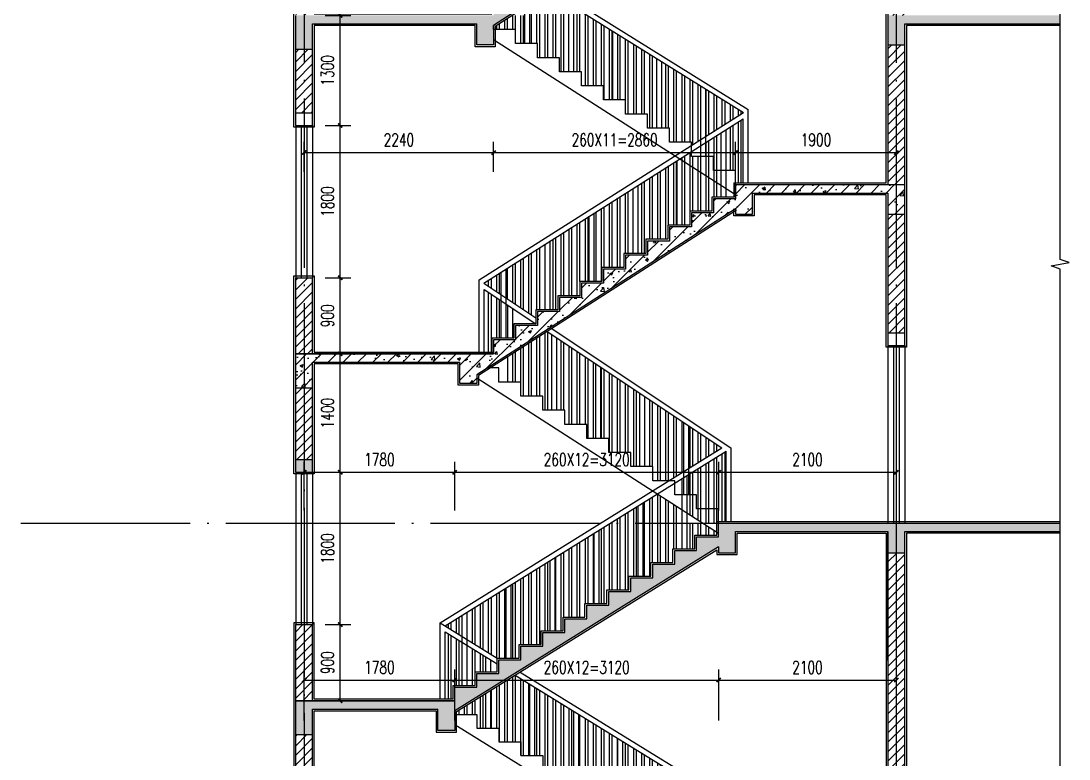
# Model space of a CAD drawing. Extents: x -4747 to 1060961, y -766984 to 396631.
# Drawn here: x 435356 to 447745, y -363952 to -355230 of the extents above; entities that cross this region are included whole.
import ezdxf

# ---------------------------------------------------------------- set-up
doc = ezdxf.new("R2010")
doc.units = 0
doc.header["$LTSCALE"] = 1000
doc.header["$MEASUREMENT"] = 0
doc.linetypes.add('DOTE', pattern=[2.42, 2, -0.2, 0.02, -0.2])
doc.layers.get('0').update_dxf_attribs({"linetype": 'CONTINUOUS'})
doc.layers.get('DEFPOINTS').update_dxf_attribs({"linetype": 'CONTINUOUS'})
for name, color, linetype in [('DIM_SYMB', 3, 'CONTINUOUS'), ('DOTE', 1, 'DOTE'), ('PUB_DIM', 3, 'CONTINUOUS'), ('STAIR', 2, 'CONTINUOUS'), ('WALL', 6, 'CONTINUOUS'), ('WINDOW', 4, 'CONTINUOUS'), ('剖面填充', 147, 'CONTINUOUS'), ('栏杆', 56, 'CONTINUOUS'), ('详图线条', 9, 'CONTINUOUS')]:
    doc.layers.add(name, color=color, linetype=linetype)
doc.styles.add('DIM_FONT', font='SIMPLEX', dxfattribs={"width": 0.7, "bigfont": 'GBCBIG'})
doc.dimstyles.new('DIMN50', dxfattribs={"dimscale": 0.5, "dimtxt": 300, "dimasz": 100, "dimexe": 250, "dimexo": 300, "dimgap": 150, "dimtad": 1, "dimdec": 0, "dimzin": 0, "dimtxsty": 'DIM_FONT', "dimblk": 'ARCHTICK', "dimcen": 0.09, "dimclrt": 7, "dimazin": 3, "dimtfac": 1, "dimtdec": 0, "dimtix": 1, "dimtmove": 0, "dimatfit": 3, "dimtolj": 1, "dimtzin": 0})
pattern_1 = [(90, (-134139.53, 222138.95), (-95.25, 7e-15), []), (90, (-134107.78, 222170.7), (-95.25, 7e-15), [])]
pattern_2 = [(45, (-134139.53, 222138.95), (-88.388348, 88.388348), []), (50, (-134139.53, 222138.95), (358.63009, -31.37607), [37.5, -412.5]), (355, (-134139.53, 222138.95), (-69.37567, 376.09607), [30, -330]), (100.4514, (-134109.64, 222136.33), (289.25469, 344.71977), [31.8701, -350.57106]), (46.1842, (-134139.53, 222238.95), (533.62052, -82.7595), [56.25, -618.75]), (96.6356, (-134095.06, 222232.05), (467.33135, 487.05894), [47.80514, -525.8565]), (351.1842, (-134139.53, 222238.95), (467.33097, 487.0593), [45, -495]), (21, (-134089.53, 222213.95), (298.45353, -201.30945), [37.5, -412.5]), (326, (-134089.53, 222213.95), (121.65767, 362.57502), [30, -330]), (71.4514, (-134064.66, 222197.17), (420.11131, 161.26525), [31.8701, -350.57106]), (37.5, (-134139.53, 222138.95), (6.079928, 166.446927), [0, -326, 0, -335, 0, -331.25]), (7.5, (-134139.53, 222138.95), (131.53477, 197.205856), [0, -191, 0, -318.5, 0, -126.25]), (327.5, (-134251.03, 222138.95), (266.911218, -11.277436), [0, -125, 0, -390, 0, -517.5]), (317.5, (-134301.03, 222138.95), (291.593085, 50.05249), [0, -162.5, 0, -259, 0, -367.5])]

# ---------------------------------------------------------------- blocks, each defined once
blk = doc.blocks.new('_ARCHTICK')
at = {"color": 0, "linetype": 'BYBLOCK', "const_width": 0.4}
blk.add_lwpolyline([(-0.5, -0.5), (0.5, 0.5)], dxfattribs=at)
blk = doc.blocks.new('*D320')
at = {"layer": 'DEFPOINTS', "color": 0}
for p in [(438804, -362364), (439130, -362364), (438804, -363264)]:
    blk.add_point(p, dxfattribs=at)
at = {"layer": 'PUB_DIM', "color": 0}
for p, q in [((438954, -362364), (439255, -362364)), ((439130, -363264), (439130, -362364)), ((438954, -363264), (439255, -363264))]:
    blk.add_line(p, q, dxfattribs=at)
at = {"layer": 'PUB_DIM', "color": 0, "xscale": 50, "yscale": 50, "zscale": 50}
for p, rotation in [((439130, -362364), 90), ((439130, -363264), 270)]:
    blk.add_blockref('_ARCHTICK', p, dxfattribs=dict(at, rotation=rotation))
at = {"layer": 'PUB_DIM', "color": 7, "insert": (438980, -362814), "char_height": 150, "attachment_point": 5, "rotation": 90, "style": 'DIM_FONT'}
blk.add_mtext('\\A1;900', dxfattribs=at)
blk = doc.blocks.new('*D321')
at = {"layer": 'DEFPOINTS', "color": 0}
for p in [(438804, -360564), (439130, -360564), (438804, -362364)]:
    blk.add_point(p, dxfattribs=at)
at = {"layer": 'PUB_DIM', "color": 0}
for p, q in [((438954, -360564), (439255, -360564)), ((439130, -362364), (439130, -360564)), ((438954, -362364), (439255, -362364))]:
    blk.add_line(p, q, dxfattribs=at)
at = {"layer": 'PUB_DIM', "color": 0, "xscale": 50, "yscale": 50, "zscale": 50}
for p, rotation in [((439130, -360564), 90), ((439130, -362364), 270)]:
    blk.add_blockref('_ARCHTICK', p, dxfattribs=dict(at, rotation=rotation))
at = {"layer": 'PUB_DIM', "color": 7, "insert": (438980, -361464), "char_height": 150, "attachment_point": 5, "rotation": 90, "style": 'DIM_FONT'}
blk.add_mtext('\\A1;1800', dxfattribs=at)
blk = doc.blocks.new('*D322')
at = {"layer": 'DEFPOINTS', "color": 0}
for p in [(438804, -359164), (439130, -359164), (438804, -360564)]:
    blk.add_point(p, dxfattribs=at)
at = {"layer": 'PUB_DIM', "color": 0}
for p, q in [((438954, -359164), (439255, -359164)), ((439130, -360564), (439130, -359164)), ((438954, -360564), (439255, -360564))]:
    blk.add_line(p, q, dxfattribs=at)
at = {"layer": 'PUB_DIM', "color": 0, "xscale": 50, "yscale": 50, "zscale": 50}
for p, rotation in [((439130, -359164), 90), ((439130, -360564), 270)]:
    blk.add_blockref('_ARCHTICK', p, dxfattribs=dict(at, rotation=rotation))
at = {"layer": 'PUB_DIM', "color": 7, "insert": (438980, -359864), "char_height": 150, "attachment_point": 5, "rotation": 90, "style": 'DIM_FONT'}
blk.add_mtext('\\A1;1400', dxfattribs=at)
blk = doc.blocks.new('*D323')
at = {"layer": 'DEFPOINTS', "color": 0}
for p in [(438804, -358264), (439130, -358264), (438804, -359164)]:
    blk.add_point(p, dxfattribs=at)
at = {"layer": 'PUB_DIM', "color": 0}
for p, q in [((438954, -358264), (439255, -358264)), ((439130, -359164), (439130, -358264)), ((438954, -359164), (439255, -359164))]:
    blk.add_line(p, q, dxfattribs=at)
at = {"layer": 'PUB_DIM', "color": 0, "xscale": 50, "yscale": 50, "zscale": 50}
for p, rotation in [((439130, -358264), 90), ((439130, -359164), 270)]:
    blk.add_blockref('_ARCHTICK', p, dxfattribs=dict(at, rotation=rotation))
at = {"layer": 'PUB_DIM', "color": 7, "insert": (438980, -358714), "char_height": 150, "attachment_point": 5, "rotation": 90, "style": 'DIM_FONT'}
blk.add_mtext('\\A1;900', dxfattribs=at)
blk = doc.blocks.new('*D324')
at = {"layer": 'DEFPOINTS', "color": 0}
for p in [(438804, -356464), (439130, -356464), (438804, -358264)]:
    blk.add_point(p, dxfattribs=at)
at = {"layer": 'PUB_DIM', "color": 0}
for p, q in [((438954, -356464), (439255, -356464)), ((439130, -358264), (439130, -356464)), ((438954, -358264), (439255, -358264))]:
    blk.add_line(p, q, dxfattribs=at)
at = {"layer": 'PUB_DIM', "color": 0, "xscale": 50, "yscale": 50, "zscale": 50}
for p, rotation in [((439130, -356464), 90), ((439130, -358264), 270)]:
    blk.add_blockref('_ARCHTICK', p, dxfattribs=dict(at, rotation=rotation))
at = {"layer": 'PUB_DIM', "color": 7, "insert": (438980, -357364), "char_height": 150, "attachment_point": 5, "rotation": 90, "style": 'DIM_FONT'}
blk.add_mtext('\\A1;1800', dxfattribs=at)
blk = doc.blocks.new('*D325')
at = {"layer": 'DEFPOINTS', "color": 0}
for p in [(438804, -355164), (439130, -355164), (438804, -356464)]:
    blk.add_point(p, dxfattribs=at)
at = {"layer": 'PUB_DIM', "color": 0}
for p, q in [((438954, -355164), (439255, -355164)), ((439130, -356464), (439130, -355164)), ((438954, -356464), (439255, -356464))]:
    blk.add_line(p, q, dxfattribs=at)
at = {"layer": 'PUB_DIM', "color": 0, "xscale": 50, "yscale": 50, "zscale": 50}
for p, rotation in [((439130, -355164), 90), ((439130, -356464), 270)]:
    blk.add_blockref('_ARCHTICK', p, dxfattribs=dict(at, rotation=rotation))
at = {"layer": 'PUB_DIM', "color": 7, "insert": (438980, -355814), "char_height": 150, "attachment_point": 5, "rotation": 90, "style": 'DIM_FONT'}
blk.add_mtext('\\A1;1300', dxfattribs=at)
blk = doc.blocks.new('*D335')
at = {"layer": 'DEFPOINTS', "color": 0}
for p in [(440944, -356785), (438704, -357164), (440944, -357164)]:
    blk.add_point(p, dxfattribs=at)
at = {"layer": 'PUB_DIM', "color": 0}
for p, q in [((438704, -357014), (438704, -356660)), ((440944, -357014), (440944, -356660)), ((438704, -356785), (440944, -356785))]:
    blk.add_line(p, q, dxfattribs=at)
at = {"layer": 'PUB_DIM', "color": 0, "xscale": 50, "yscale": 50, "zscale": 50, "rotation": 180}
blk.add_blockref('_ARCHTICK', (438704, -356785), dxfattribs=at)
at = {"layer": 'PUB_DIM', "color": 0, "xscale": 50, "yscale": 50, "zscale": 50}
blk.add_blockref('_ARCHTICK', (440944, -356785), dxfattribs=at)
at = {"layer": 'PUB_DIM', "color": 7, "insert": (439824, -356635), "char_height": 150, "attachment_point": 5, "style": 'DIM_FONT'}
blk.add_mtext('\\A1;2240', dxfattribs=at)
blk = doc.blocks.new('*D336')
at = {"layer": 'DEFPOINTS', "color": 0}
for p in [(443804, -356785), (440944, -357164), (443804, -357164)]:
    blk.add_point(p, dxfattribs=at)
at = {"layer": 'PUB_DIM', "color": 0}
for p, q in [((440944, -357014), (440944, -356660)), ((443804, -357014), (443804, -356660)), ((440944, -356785), (443804, -356785))]:
    blk.add_line(p, q, dxfattribs=at)
at = {"layer": 'PUB_DIM', "color": 0, "xscale": 50, "yscale": 50, "zscale": 50, "rotation": 180}
blk.add_blockref('_ARCHTICK', (440944, -356785), dxfattribs=at)
at = {"layer": 'PUB_DIM', "color": 0, "xscale": 50, "yscale": 50, "zscale": 50}
blk.add_blockref('_ARCHTICK', (443804, -356785), dxfattribs=at)
at = {"layer": 'PUB_DIM', "color": 7, "insert": (442374, -356635), "char_height": 150, "attachment_point": 5, "style": 'DIM_FONT'}
blk.add_mtext('\\A1;260X11=2860', dxfattribs=at)
blk = doc.blocks.new('*D337')
at = {"layer": 'DEFPOINTS', "color": 0}
for p in [(445704, -356785), (443804, -357164), (445704, -357164)]:
    blk.add_point(p, dxfattribs=at)
at = {"layer": 'PUB_DIM', "color": 0}
for p, q in [((443804, -357014), (443804, -356660)), ((445704, -357014), (445704, -356660)), ((443804, -356785), (445704, -356785))]:
    blk.add_line(p, q, dxfattribs=at)
at = {"layer": 'PUB_DIM', "color": 0, "xscale": 50, "yscale": 50, "zscale": 50, "rotation": 180}
blk.add_blockref('_ARCHTICK', (443804, -356785), dxfattribs=at)
at = {"layer": 'PUB_DIM', "color": 0, "xscale": 50, "yscale": 50, "zscale": 50}
blk.add_blockref('_ARCHTICK', (445704, -356785), dxfattribs=at)
at = {"layer": 'PUB_DIM', "color": 7, "insert": (444754, -356635), "char_height": 150, "attachment_point": 5, "style": 'DIM_FONT'}
blk.add_mtext('\\A1;1900', dxfattribs=at)
blk = doc.blocks.new('*D338')
at = {"layer": 'DEFPOINTS', "color": 0}
for p in [(440484, -360564), (438704, -361164), (440484, -361164)]:
    blk.add_point(p, dxfattribs=at)
at = {"layer": 'PUB_DIM', "color": 0}
for p, q in [((438704, -361014), (438704, -360439)), ((440484, -361014), (440484, -360439)), ((438704, -360564), (440484, -360564))]:
    blk.add_line(p, q, dxfattribs=at)
at = {"layer": 'PUB_DIM', "color": 0, "xscale": 50, "yscale": 50, "zscale": 50, "rotation": 180}
blk.add_blockref('_ARCHTICK', (438704, -360564), dxfattribs=at)
at = {"layer": 'PUB_DIM', "color": 0, "xscale": 50, "yscale": 50, "zscale": 50}
blk.add_blockref('_ARCHTICK', (440484, -360564), dxfattribs=at)
at = {"layer": 'PUB_DIM', "color": 7, "insert": (439594, -360414), "char_height": 150, "attachment_point": 5, "style": 'DIM_FONT'}
blk.add_mtext('\\A1;1780', dxfattribs=at)
blk = doc.blocks.new('*D339')
at = {"layer": 'DEFPOINTS', "color": 0}
for p in [(443604, -360564), (440484, -361164), (443604, -361164)]:
    blk.add_point(p, dxfattribs=at)
at = {"layer": 'PUB_DIM', "color": 0}
for p, q in [((440484, -361014), (440484, -360439)), ((443604, -361014), (443604, -360439)), ((440484, -360564), (443604, -360564))]:
    blk.add_line(p, q, dxfattribs=at)
at = {"layer": 'PUB_DIM', "color": 0, "xscale": 50, "yscale": 50, "zscale": 50, "rotation": 180}
blk.add_blockref('_ARCHTICK', (440484, -360564), dxfattribs=at)
at = {"layer": 'PUB_DIM', "color": 0, "xscale": 50, "yscale": 50, "zscale": 50}
blk.add_blockref('_ARCHTICK', (443604, -360564), dxfattribs=at)
at = {"layer": 'PUB_DIM', "color": 7, "insert": (442044, -360414), "char_height": 150, "attachment_point": 5, "style": 'DIM_FONT'}
blk.add_mtext('\\A1;260X12=3120', dxfattribs=at)
blk = doc.blocks.new('*D340')
at = {"layer": 'DEFPOINTS', "color": 0}
for p in [(445704, -360564), (443604, -361164), (445704, -361164)]:
    blk.add_point(p, dxfattribs=at)
at = {"layer": 'PUB_DIM', "color": 0}
for p, q in [((443604, -361014), (443604, -360439)), ((445704, -361014), (445704, -360439)), ((443604, -360564), (445704, -360564))]:
    blk.add_line(p, q, dxfattribs=at)
at = {"layer": 'PUB_DIM', "color": 0, "xscale": 50, "yscale": 50, "zscale": 50, "rotation": 180}
blk.add_blockref('_ARCHTICK', (443604, -360564), dxfattribs=at)
at = {"layer": 'PUB_DIM', "color": 0, "xscale": 50, "yscale": 50, "zscale": 50}
blk.add_blockref('_ARCHTICK', (445704, -360564), dxfattribs=at)
at = {"layer": 'PUB_DIM', "color": 7, "insert": (444654, -360414), "char_height": 150, "attachment_point": 5, "style": 'DIM_FONT'}
blk.add_mtext('\\A1;2100', dxfattribs=at)
blk = doc.blocks.new('*D341')
at = {"layer": 'DEFPOINTS', "color": 0}
for p in [(440484, -363019), (438704, -363649), (440484, -363649)]:
    blk.add_point(p, dxfattribs=at)
at = {"layer": 'PUB_DIM', "color": 0}
for p, q in [((438704, -363499), (438704, -362894)), ((440484, -363499), (440484, -362894)), ((438704, -363019), (440484, -363019))]:
    blk.add_line(p, q, dxfattribs=at)
at = {"layer": 'PUB_DIM', "color": 0, "xscale": 50, "yscale": 50, "zscale": 50, "rotation": 180}
blk.add_blockref('_ARCHTICK', (438704, -363019), dxfattribs=at)
at = {"layer": 'PUB_DIM', "color": 0, "xscale": 50, "yscale": 50, "zscale": 50}
blk.add_blockref('_ARCHTICK', (440484, -363019), dxfattribs=at)
at = {"layer": 'PUB_DIM', "color": 7, "insert": (439594, -362869), "char_height": 150, "attachment_point": 5, "style": 'DIM_FONT'}
blk.add_mtext('\\A1;1780', dxfattribs=at)
blk = doc.blocks.new('*D342')
at = {"layer": 'DEFPOINTS', "color": 0}
for p in [(443604, -363019), (440484, -363649), (443604, -363649)]:
    blk.add_point(p, dxfattribs=at)
at = {"layer": 'PUB_DIM', "color": 0}
for p, q in [((440484, -363499), (440484, -362894)), ((443604, -363499), (443604, -362894)), ((440484, -363019), (443604, -363019))]:
    blk.add_line(p, q, dxfattribs=at)
at = {"layer": 'PUB_DIM', "color": 0, "xscale": 50, "yscale": 50, "zscale": 50, "rotation": 180}
blk.add_blockref('_ARCHTICK', (440484, -363019), dxfattribs=at)
at = {"layer": 'PUB_DIM', "color": 0, "xscale": 50, "yscale": 50, "zscale": 50}
blk.add_blockref('_ARCHTICK', (443604, -363019), dxfattribs=at)
at = {"layer": 'PUB_DIM', "color": 7, "insert": (442044, -362869), "char_height": 150, "attachment_point": 5, "style": 'DIM_FONT'}
blk.add_mtext('\\A1;260X12=3120', dxfattribs=at)
blk = doc.blocks.new('*D343')
at = {"layer": 'DEFPOINTS', "color": 0}
for p in [(445704, -363019), (443604, -363649), (445704, -363649)]:
    blk.add_point(p, dxfattribs=at)
at = {"layer": 'PUB_DIM', "color": 0}
for p, q in [((443604, -363499), (443604, -362894)), ((445704, -363499), (445704, -362894)), ((443604, -363019), (445704, -363019))]:
    blk.add_line(p, q, dxfattribs=at)
at = {"layer": 'PUB_DIM', "color": 0, "xscale": 50, "yscale": 50, "zscale": 50, "rotation": 180}
blk.add_blockref('_ARCHTICK', (443604, -363019), dxfattribs=at)
at = {"layer": 'PUB_DIM', "color": 0, "xscale": 50, "yscale": 50, "zscale": 50}
blk.add_blockref('_ARCHTICK', (445704, -363019), dxfattribs=at)
at = {"layer": 'PUB_DIM', "color": 7, "insert": (444654, -362869), "char_height": 150, "attachment_point": 5, "style": 'DIM_FONT'}
blk.add_mtext('\\A1;2100', dxfattribs=at)

msp = doc.modelspace()

# ---------------------------------------------------------------- hatches: boundary and pattern name
at = {"layer": '剖面填充'}
h = msp.add_hatch(dxfattribs=at)
h.set_pattern_fill('钢筋混凝土', color=256, scale=50, style=0)
h.set_pattern_definition(pattern_2)
h.paths.add_polyline_path([(446803.7, -347663.6), (445803.7, -347663.6), (445803.7, -347063.6), (445703.7, -347063.6), (445703.7, -347663.6), (438703.7, -347663.6), (438703.7, -347063.6), (438603.7, -347063.6), (438603.7, -347663.6), (438603.7, -348263.6), (438803.7, -348263.6), (438803.7, -347763.6), (445603.7, -347763.6), (445603.7, -348263.6), (445803.7, -348263.6), (445803.7, -347763.6), (446803.7, -347763.6)])
h.paths.add_polyline_path([(438803.7, -349313.6), (438603.7, -349313.6), (438603.7, -349463.6), (438803.7, -349463.6)])
h.paths.add_polyline_path([(445803.7, -350363.6), (445603.7, -350363.6), (445603.7, -350663.6), (445803.7, -350663.6)])
h.paths.add_polyline_path([(445803.7, -350763.6), (447640.5, -350763.6), (447640.5, -350663.6), (445603.7, -350663.6), (443123.7, -350663.6), (443123.7, -350563.6), (443023.7, -350563.6), (443023.7, -350663.6), (443023.7, -350830.3), (442763.7, -350830.3), (442763.7, -350997), (442503.7, -350997), (442503.7, -351163.6), (442243.7, -351163.6), (442243.7, -351330.3), (441983.7, -351330.3), (441983.7, -351497), (441723.7, -351497), (441723.7, -351663.6), (441463.7, -351663.6), (441463.7, -351830.3), (441203.7, -351830.3), (441203.7, -351997), (440943.7, -351997), (440943.7, -352163.6), (438603.7, -352163.6), (438603.7, -352563.6), (438803.7, -352563.6), (438803.7, -352263.6), (440743.7, -352263.6), (440743.7, -352513.6), (440943.7, -352513.6), (440943.7, -352282.5), (443304.1, -350763.6), (443803.7, -350763.6), (443803.7, -351013.6), (444003.7, -351013.6), (444003.7, -350763.6), (445603.7, -350763.6), (445603.7, -351063.6), (445803.7, -351063.6)])
h.paths.add_polyline_path([(444003.7, -353763.6), (445603.7, -353763.6), (445603.7, -354013.6), (445803.7, -354013.6), (445803.7, -353763.6), (445803.7, -353663.6), (443023.7, -353663.6), (443023.7, -353830.3), (442763.7, -353830.3), (442763.7, -353997), (442503.7, -353997), (442503.7, -354163.6), (442243.7, -354163.6), (442243.7, -354330.3), (441983.7, -354330.3), (441983.7, -354497), (441723.7, -354497), (441723.7, -354663.6), (441463.7, -354663.6), (441463.7, -354830.3), (441203.7, -354830.3), (441203.7, -354997), (440943.7, -354997), (440943.7, -355163.6), (438603.7, -355163.6), (438603.7, -355563.6), (438803.7, -355563.6), (438803.7, -355263.6), (440743.7, -355263.6), (440743.7, -355513.6), (440943.7, -355513.6), (440943.7, -355282.5), (443304.1, -353763.6), (443803.7, -353763.6), (443803.7, -354013.6), (444003.7, -354013.6)])
h.paths.add_polyline_path([(445803.7, -355263.6), (447640.5, -355263.6), (447640.5, -355163.6), (445603.7, -355163.6), (445603.7, -355513.6), (445803.7, -355513.6)])
h = msp.add_hatch(dxfattribs=at)
h.set_pattern_fill('ANSI31', color=256, scale=50, style=0)
h.set_pattern_definition([(45, (-134139.53, 222138.95), (-56.126601, 56.126601), [])])
h.paths.add_polyline_path([(445803.7, -365713.6), (445603.7, -365713.6), (445603.7, -367663.6), (445803.7, -367663.6)])
h.paths.add_polyline_path([(445803.7, -361513.6), (445603.7, -361513.6), (445603.7, -365363.6), (445803.7, -365363.6)])
h.paths.add_polyline_path([(438803.7, -363663.6), (438603.7, -363663.6), (438603.7, -365113.6), (438803.7, -365113.6)])
h.paths.add_polyline_path([(438803.7, -362363.6), (438603.7, -362363.6), (438603.7, -363263.6), (438803.7, -363263.6)])
h.paths.add_polyline_path([(438803.7, -359563.6), (438603.7, -359563.6), (438603.7, -360413.6), (438803.7, -360413.6)])
h.paths.add_polyline_path([(445803.7, -357513.6), (445603.7, -357513.6), (445603.7, -358913.6), (445803.7, -358913.6)])
h.paths.add_polyline_path([(438803.7, -358283.6), (438803.7, -358263.6), (438603.7, -358263.6), (438603.7, -359163.6), (438803.7, -359163.6)])
h.paths.add_polyline_path([(438803.7, -355563.6), (438603.7, -355563.6), (438603.7, -356313.6), (438803.7, -356313.6)])
h.paths.add_polyline_path([(438803.7, -354263.6), (438603.7, -354263.6), (438603.7, -355163.6), (438803.7, -355163.6)])
h.paths.add_polyline_path([(445803.7, -355513.6), (445603.7, -355513.6), (445603.7, -357163.6), (445803.7, -357163.6)])
h.paths.add_polyline_path([(445803.7, -354013.6), (445603.7, -354013.6), (445603.7, -355163.6), (445803.7, -355163.6)])
h.paths.add_polyline_path([(445803.7, -351063.6), (445603.7, -351063.6), (445603.7, -353663.6), (445803.7, -353663.6)])
h.paths.add_polyline_path([(438803.7, -351263.6), (438603.7, -351263.6), (438603.7, -352163.6), (438803.7, -352163.6)])
h.paths.add_polyline_path([(438803.7, -348263.6), (438603.7, -348263.6), (438603.7, -349313.6), (438803.7, -349313.6)])
h = msp.add_hatch(dxfattribs=at)
h.set_pattern_fill('钢筋混凝土', color=256, scale=50, style=0)
h.set_pattern_definition(pattern_2)
h.paths.add_polyline_path([(443803.7, -357449.1), (443803.7, -357513.6), (444003.7, -357513.6), (444003.7, -357263.6), (445603.7, -357263.6), (445603.7, -357513.6), (445803.7, -357513.6), (445803.7, -357263.6), (445803.7, -357163.6), (443803.7, -357163.6), (443803.7, -357330.3), (443543.7, -357330.3), (443543.7, -357497), (443283.7, -357497), (443283.7, -357663.6), (443023.7, -357663.6), (443023.7, -357830.3), (442763.7, -357830.3), (442763.7, -357997), (442503.7, -357997), (442503.7, -358163.6), (442243.7, -358163.6), (442243.7, -358330.3), (441983.7, -358330.3), (441983.7, -358497), (441723.7, -358497), (441723.7, -358663.6), (441463.7, -358663.6), (441463.7, -358830.3), (441203.7, -358830.3), (441203.7, -358997), (440943.7, -358997), (440943.7, -359163.6), (438603.7, -359163.6), (438603.7, -359563.6), (438803.7, -359563.6), (438803.7, -359263.6), (440543.7, -359263.6), (440543.7, -359513.6), (440743.7, -359513.6), (440743.7, -359410.6)])
h = msp.add_hatch(dxfattribs=at)
h.set_pattern_fill('钢筋混凝土', color=256, scale=50, style=0)
h.set_pattern_definition(pattern_2)
h.paths.add_polyline_path([(443083.7, -361648.2), (442823.7, -361648.2), (442823.7, -361809.8), (442563.7, -361809.8), (442563.7, -361971.3), (442303.7, -361971.3), (442303.7, -362132.9), (442043.7, -362132.9), (442043.7, -362294.4), (441783.7, -362294.4), (441783.7, -362455.9), (441523.7, -362455.9), (441523.7, -362617.5), (441263.7, -362617.5), (441263.7, -362779), (441003.7, -362779), (441003.7, -362940.5), (440743.7, -362940.5), (440743.7, -363102.1), (440483.7, -363102.1), (440483.7, -363263.6), (438603.7, -363263.6), (438603.7, -363663.6), (438803.7, -363663.6), (438803.7, -363363.6), (440283.7, -363363.6), (440283.7, -363613.6), (440483.7, -363613.6), (440483.7, -363381.4), (443603.7, -361442.9), (443603.7, -361513.6), (443803.7, -361513.6), (443803.7, -361263.6), (445603.7, -361263.6), (445603.7, -361513.6), (445803.7, -361513.6), (445803.7, -361263.6), (447640.5, -361263.6), (447640.5, -361163.6), (445603.7, -361163.6), (443603.7, -361163.6), (443603.7, -361325.2), (443343.7, -361325.2), (443343.7, -361486.7), (443083.7, -361486.7)])
h.paths.add_polyline_path([(438803.7, -360563.6), (438803.7, -360413.6), (438603.7, -360413.6), (438603.7, -360563.6)])
at = {"layer": '栏杆', "linetype": 'BYBLOCK'}
h = msp.add_hatch(dxfattribs=at)
h.set_pattern_fill('ANSI32', color=256, scale=20, angle=45, style=0)
h.set_pattern_definition(pattern_1)
h.paths.add_polyline_path([(441372.1, -363067.3), (441198.9, -362960.6), (440912.1, -363138.7), (440912.1, -363586.7), (441003.7, -363586.7), (441003.7, -363748.2), (441263.7, -363748.2), (441263.7, -363909.8), (441372.1, -363909.8)])
h.paths.add_polyline_path([(440852.1, -363176), (440503.7, -363392.5), (440503.7, -363425.2), (440743.7, -363425.2), (440743.7, -363586.7), (440852.1, -363586.7)])
h.paths.add_polyline_path([(440852.1, -362746.9), (440632.1, -362611.3), (440632.1, -363082.1), (440723.7, -363082.1), (440723.7, -362920.5), (440852.1, -362920.5)])
h.paths.add_polyline_path([(440572.1, -362574.3), (440372.1, -362451.1), (440372.1, -363243.6), (440463.7, -363243.6), (440463.7, -363082.1), (440572.1, -363082.1)])
h.paths.add_polyline_path([(440572.1, -362252.7), (440369.2, -362378.8), (440572.1, -362503.8)])
h.paths.add_polyline_path([(441092.1, -361929.6), (440632.1, -362215.4), (440632.1, -362540.8), (440986.2, -362759), (441092.1, -362759)])
h.paths.add_polyline_path([(441612.1, -361606.6), (441152.1, -361892.4), (441152.1, -362759), (441243.7, -362759), (441243.7, -362597.5), (441503.7, -362597.5), (441503.7, -362435.9), (441612.1, -362435.9)])
h.paths.add_polyline_path([(442132.1, -361283.5), (441672.1, -361569.3), (441672.1, -362435.9), (441763.7, -362435.9), (441763.7, -362274.4), (442023.7, -362274.4), (442023.7, -362112.9), (442132.1, -362112.9)])
h.paths.add_polyline_path([(442652.1, -361163.6), (442325, -361163.6), (442192.1, -361246.2), (442192.1, -362112.9), (442283.7, -362112.9), (442283.7, -361951.3), (442543.7, -361951.3), (442543.7, -361789.8), (442652.1, -361789.8)])
h.paths.add_polyline_path([(442652.1, -360960.4), (442325, -361163.6), (442652.1, -361163.6)])
h.paths.add_polyline_path([(443172.1, -361005.7), (442880.3, -360818.7), (442712.1, -360923.1), (442712.1, -361163.6), (443172.1, -361163.6)])
h.paths.add_polyline_path([(443172.1, -361163.6), (442712.1, -361163.6), (442712.1, -361789.8), (442803.7, -361789.8), (442803.7, -361628.2), (443063.7, -361628.2), (443063.7, -361466.7), (443172.1, -361466.7)])
h.paths.add_polyline_path([(443418.4, -361163.6), (443232.1, -361163.6), (443232.1, -361466.7), (443323.7, -361466.7), (443323.7, -361305.2), (443583.7, -361305.2), (443583.7, -361269.6)])
h.paths.add_polyline_path([(443603.7, -360997), (443343.7, -360997), (443343.7, -360830.3), (443232.1, -360830.3), (443232.1, -361044.2), (443418.4, -361163.6), (443583.7, -361163.6), (443583.7, -361143.6), (443603.7, -361143.6)])
h.paths.add_polyline_path([(443692.1, -360314.3), (443252.1, -360587.6), (443252.1, -360830.3), (443343.7, -360830.3), (443343.7, -360997), (443603.7, -360997), (443603.7, -361143.6), (443692.1, -361143.6)])
h.paths.add_polyline_path([(443252.1, -360015.7), (443252.1, -360517), (443641.3, -360275.2)])
h.paths.add_polyline_path([(443192.1, -359975.7), (442732.1, -359669.1), (442732.1, -360497), (442823.7, -360497), (442823.7, -360663.6), (443016.1, -360663.6), (443192.1, -360554.3)])
h.paths.add_polyline_path([(442672.1, -359629.1), (442212.1, -359322.5), (442212.1, -360163.6), (442303.7, -360163.6), (442303.7, -360330.3), (442563.7, -360330.3), (442563.7, -360497), (442672.1, -360497)])
h.paths.add_polyline_path([(442152.1, -359282.5), (441692.1, -358975.9), (441692.1, -359830.3), (441783.7, -359830.3), (441783.7, -359997), (442043.7, -359997), (442043.7, -360163.6), (442152.1, -360163.6)])
h.paths.add_polyline_path([(441632.1, -358935.9), (441577.8, -358899.7), (441172.1, -359159.8), (441172.1, -359497), (441263.7, -359497), (441263.7, -359663.6), (441523.7, -359663.6), (441523.7, -359830.3), (441632.1, -359830.3)])
h.paths.add_polyline_path([(441032.1, -358536), (440832.1, -358402.7), (440832.1, -359143.6), (440923.7, -359143.6), (440923.7, -358977), (441032.1, -358977)])
h.paths.add_polyline_path([(441032.1, -358196.9), (440826.7, -358327), (441032.1, -358463.9)])
h.paths.add_polyline_path([(441552.1, -357867.7), (441092.1, -358158.9), (441092.1, -358503.9), (441443.7, -358738.2), (441443.7, -358643.6), (441552.1, -358643.6)])
h.paths.add_polyline_path([(442072.1, -357538.4), (441612.1, -357829.7), (441612.1, -358643.6), (441703.7, -358643.6), (441703.7, -358477), (441963.7, -358477), (441963.7, -358310.3), (442072.1, -358310.3)])
h.paths.add_polyline_path([(442592.1, -357209.1), (442132.1, -357500.4), (442132.1, -358310.3), (442223.7, -358310.3), (442223.7, -358143.6), (442483.7, -358143.6), (442483.7, -357977), (442592.1, -357977)])
h.paths.add_polyline_path([(443112.1, -356879.8), (442652.1, -357171.1), (442652.1, -357977), (442743.7, -357977), (442743.7, -357810.3), (443003.7, -357810.3), (443003.7, -357643.6), (443112.1, -357643.6)])
h.paths.add_polyline_path([(443172.1, -356877.5), (443172.1, -357643.6), (443263.7, -357643.6), (443263.7, -357477), (443523.7, -357477), (443523.7, -357310.3), (443632.1, -357310.3), (443632.1, -357172.4)])
h.paths.add_polyline_path([(443543.7, -356830.3), (443283.7, -356830.3), (443283.7, -356771.1), (443172.1, -356841.8), (443172.1, -356877.5), (443632.1, -357172.4), (443632.1, -356997), (443543.7, -356997)])
h.paths.add_polyline_path([(443632.1, -356550.5), (443452.1, -356664.5), (443452.1, -356830.3), (443543.7, -356830.3), (443543.7, -356997), (443632.1, -356997)])
h.paths.add_polyline_path([(443892.1, -356385.9), (443692.1, -356512.5), (443692.1, -356997), (443803.7, -356997), (443803.7, -357143.6), (443892.1, -357143.6)])
h.paths.add_polyline_path([(443452.1, -356035.1), (443452.1, -356593.5), (443892.1, -356314.9), (443892.1, -356310.1)])
h.paths.add_polyline_path([(443392.1, -355997.6), (442932.1, -355710), (442932.1, -356497), (443023.7, -356497), (443023.7, -356663.6), (443283.7, -356663.6), (443283.7, -356700.1), (443392.1, -356631.5)])
h.paths.add_polyline_path([(442872.1, -355672.5), (442412.1, -355385), (442412.1, -356163.6), (442503.7, -356163.6), (442503.7, -356330.3), (442763.7, -356330.3), (442763.7, -356497), (442872.1, -356497)])
h.paths.add_polyline_path([(442352.1, -355347.5), (442058, -355163.6), (441892.1, -355163.6), (441892.1, -355830.3), (441983.7, -355830.3), (441983.7, -355997), (442243.7, -355997), (442243.7, -356163.6), (442352.1, -356163.6)])
h.paths.add_polyline_path([(441892.1, -355059.9), (441892.1, -355163.6), (442058, -355163.6)])
h.paths.add_polyline_path([(441832.1, -355022.4), (441605.3, -354880.6), (441372.1, -355030.7), (441372.1, -355163.6), (441832.1, -355163.6)])
h.paths.add_polyline_path([(441832.1, -355163.6), (441372.1, -355163.6), (441372.1, -355497), (441463.7, -355497), (441463.7, -355663.6), (441723.7, -355663.6), (441723.7, -355830.3), (441832.1, -355830.3)])
h.paths.add_polyline_path([(441312.1, -355163.6), (441165.5, -355163.6), (440963.7, -355293.5), (440963.7, -355330.3), (441203.7, -355330.3), (441203.7, -355497), (441312.1, -355497)])
h.paths.add_polyline_path([(441292.1, -354684.9), (440832.1, -354397.3), (440832.1, -355143.6), (440923.7, -355143.6), (440923.7, -354977), (441183.7, -354977), (441183.7, -354810.3), (441292.1, -354810.3)])
h.paths.add_polyline_path([(441292.1, -354032.3), (440828.6, -354324.4), (441292.1, -354614.1)])
h.paths.add_polyline_path([(441812.1, -353704.7), (441352.1, -353994.5), (441352.1, -354651.6), (441443.7, -354708.9), (441443.7, -354643.6), (441703.7, -354643.6), (441703.7, -354477), (441812.1, -354477)])
h.paths.add_polyline_path([(442332.1, -353377.1), (441872.1, -353666.9), (441872.1, -354477), (441963.7, -354477), (441963.7, -354310.3), (442223.7, -354310.3), (442223.7, -354143.6), (442332.1, -354143.6)])
h.paths.add_polyline_path([(442852.1, -353672.4), (442392.1, -353377.5), (442392.1, -354143.6), (442483.7, -354143.6), (442483.7, -353977), (442743.7, -353977), (442743.7, -353810.3), (442852.1, -353810.3)])
h.paths.add_polyline_path([(442763.7, -353330.3), (442503.7, -353330.3), (442503.7, -353268.9), (442392.1, -353339.3), (442392.1, -353377.5), (442852.1, -353672.4), (442852.1, -353497), (442763.7, -353497)])
h.paths.add_polyline_path([(442852.1, -353049.4), (442672.1, -353162.8), (442672.1, -353330.3), (442763.7, -353330.3), (442763.7, -353497), (442852.1, -353497)])
h.paths.add_polyline_path([(443112.1, -352885.6), (442912.1, -353011.6), (442912.1, -353497), (443023.7, -353497), (443023.7, -353643.6), (443112.1, -353643.6)])
h.paths.add_polyline_path([(442672.1, -352537.5), (442672.1, -353091.9), (443112.1, -352814.7), (443112.1, -352810.3)])
h.paths.add_polyline_path([(442612.1, -352500.3), (442152.1, -352215.1), (442152.1, -352997), (442243.7, -352997), (442243.7, -353163.6), (442503.7, -353163.6), (442503.7, -353198), (442612.1, -353129.7)])
h.paths.add_polyline_path([(442092.1, -352177.9), (441632.1, -351892.8), (441632.1, -352663.6), (441723.7, -352663.6), (441723.7, -352830.3), (441983.7, -352830.3), (441983.7, -352997), (442092.1, -352997)])
h.paths.add_polyline_path([(441572.1, -351902), (441112.1, -352198), (441112.1, -352330.3), (441203.7, -352330.3), (441203.7, -352497), (441463.7, -352497), (441463.7, -352663.6), (441572.1, -352663.6)])
h.paths.add_polyline_path([(441112.1, -351570.4), (441112.1, -351977), (441183.7, -351977), (441183.7, -351810.3), (441443.7, -351810.3), (441443.7, -351776)])
h.paths.add_polyline_path([(441032.1, -351520.8), (440832.1, -351396.8), (440832.1, -352143.6), (440923.7, -352143.6), (440923.7, -351977), (441032.1, -351977)])
h.paths.add_polyline_path([(441032.1, -351196.8), (440828.9, -351324.3), (441032.1, -351450.2)])
h.paths.add_polyline_path([(441552.1, -350870.8), (441092.1, -351159.2), (441092.1, -351487.4), (441443.7, -351705.4), (441443.7, -351643.6), (441552.1, -351643.6)])
h.paths.add_polyline_path([(442080.9, -350663.6), (441882.5, -350663.6), (441612.1, -350833.2), (441612.1, -351643.6), (441703.7, -351643.6), (441703.7, -351477), (441963.7, -351477), (441963.7, -351310.3), (442080.9, -351310.3)])
h.paths.add_polyline_path([(442592.1, -350663.6), (442140.9, -350663.6), (442140.9, -351310.3), (442223.7, -351310.3), (442223.7, -351143.6), (442483.7, -351143.6), (442483.7, -350977), (442592.1, -350977)])
h.paths.add_polyline_path([(442592.1, -350218.7), (442140.9, -350501.6), (442140.9, -350663.6), (442592.1, -350663.6)])
h.paths.add_polyline_path([(443043.7, -349935.5), (442652.1, -350181), (442652.1, -350663.6), (443003.7, -350663.6), (443003.7, -350543.6), (443043.7, -350543.6)])
h.paths.add_polyline_path([(443003.7, -350663.6), (442652.1, -350663.6), (442652.1, -350977), (442743.7, -350977), (442743.7, -350810.3), (443003.7, -350810.3)])
h = msp.add_hatch(dxfattribs=at)
h.set_pattern_fill('ANSI32', color=256, scale=20, angle=45, style=0)
h.set_pattern_definition(pattern_1)
h.paths.add_polyline_path([(443952.1, -365363.6), (444043.7, -365363.6), (444043.7, -365343.6), (444152.1, -365343.6), (444152.1, -364514.9), (443952.1, -364643.1)])
h.paths.add_polyline_path([(443774, -365363.6), (443892.1, -365363.6), (443892.1, -364681.6), (443774, -364757.3)])
h.paths.add_polyline_path([(444058.5, -364503.6), (443774, -364503.6), (443774, -364686)])
h.paths.add_polyline_path([(443512.1, -364853.9), (443714, -364724.5), (443714, -364510.4), (443512.1, -364386)])
h.paths.add_polyline_path([(443452.1, -364349), (442992.1, -364065.6), (442992.1, -364879), (443083.7, -364879), (443083.7, -365040.5), (443220.9, -365040.5), (443452.1, -364892.3)])
h.paths.add_polyline_path([(443714, -364795.7), (443512.1, -364925.1), (443512.1, -365202.1), (443603.7, -365202.1), (443603.7, -365363.6), (443714, -365363.6)])
h.paths.add_polyline_path([(442472.1, -364555.9), (442563.7, -364555.9), (442563.7, -364717.5), (442823.7, -364717.5), (442823.7, -364879), (442932.1, -364879), (442932.1, -364028.6), (442472.1, -363745.1)])
h.paths.add_polyline_path([(441952.1, -364232.9), (442043.7, -364232.9), (442043.7, -364394.4), (442303.7, -364394.4), (442303.7, -364555.9), (442412.1, -364555.9), (442412.1, -363708.2), (441952.1, -363424.7)])
h.paths.add_polyline_path([(441432.1, -363909.8), (441523.7, -363909.8), (441523.7, -364071.3), (441783.7, -364071.3), (441783.7, -364232.9), (441892.1, -364232.9), (441892.1, -363387.7), (441432.1, -363104.3)])

# ---------------------------------------------------------------- linework, layer by layer
at = {"layer": 'DIM_SYMB'}
msp.add_lwpolyline([(447640.5, -368846.5), (447640.5, -358161.3), (447535.5, -358123.1), (447745.5, -358086.1), (447640.5, -358048.8), (447640.5, -347363.6)], dxfattribs=at)
at = {"layer": 'DOTE'}
for p, q in [((438703.7, -346465.4), (438703.7, -369165.2)), ((445703.7, -346465.4), (445703.7, -369165.2))]:
    msp.add_line(p, q, dxfattribs=at)
at = {"layer": 'DOTE', "elevation": 1435.2}
msp.add_lwpolyline([(435356.3, -361163.6), (447640.5, -361163.6)], dxfattribs=at)
at = {"layer": 'STAIR', "elevation": 1435.2}
for points in [[(441203.7, -355497), (441203.7, -355330.3), (440943.7, -355330.3)], [(440943.7, -355449.1), (443803.7, -357282.4)], [(441463.7, -355663.6), (441463.7, -355497), (441203.7, -355497)], [(441723.7, -355830.3), (441723.7, -355663.6), (441463.7, -355663.6)], [(441983.7, -355997), (441983.7, -355830.3), (441723.7, -355830.3)], [(442243.7, -356163.6), (442243.7, -355997), (441983.7, -355997)], [(442503.7, -356330.3), (442503.7, -356163.6), (442243.7, -356163.6)], [(442763.7, -356497), (442763.7, -356330.3), (442503.7, -356330.3)], [(443023.7, -356663.6), (443023.7, -356497), (442763.7, -356497)], [(443283.7, -356830.3), (443283.7, -356663.6), (443023.7, -356663.6)], [(443543.7, -356997), (443543.7, -356830.3), (443283.7, -356830.3)], [(443803.7, -357163.6), (443803.7, -356997), (443543.7, -356997)], [(441003.7, -359497), (441003.7, -359330.3), (440869, -359330.3)], [(440743.7, -359449.1), (443603.7, -361282.4)], [(441263.7, -359663.6), (441263.7, -359497), (441003.7, -359497)], [(441523.7, -359830.3), (441523.7, -359663.6), (441263.7, -359663.6)], [(441783.7, -359997), (441783.7, -359830.3), (441523.7, -359830.3)], [(442043.7, -360163.6), (442043.7, -359997), (441783.7, -359997)], [(442303.7, -360330.3), (442303.7, -360163.6), (442043.7, -360163.6)], [(442563.7, -360497), (442563.7, -360330.3), (442303.7, -360330.3)], [(442823.7, -360663.6), (442823.7, -360497), (442563.7, -360497)], [(443083.7, -360830.3), (443083.7, -360663.6), (442823.7, -360663.6)], [(443343.7, -360997), (443343.7, -360830.3), (443083.7, -360830.3)], [(443603.7, -361163.6), (443603.7, -360997), (443343.7, -360997)], [(440483.7, -363425.2), (440483.7, -363425.2), (440743.7, -363425.2)], [(440743.7, -363425.2), (440743.7, -363586.7), (441003.7, -363586.7)], [(440483.7, -363542.9), (443575.2, -365463.6)], [(441003.7, -363586.7), (441003.7, -363748.2), (441263.7, -363748.2)], [(441263.7, -363748.2), (441263.7, -363909.8), (441523.7, -363909.8)], [(441523.7, -363909.8), (441523.7, -364071.3), (441783.7, -364071.3)]]:
    msp.add_lwpolyline(points, dxfattribs=at)
msp.add_lwpolyline([(440943.7, -359163.6), (440943.7, -359163.6)], close=True, dxfattribs=at)
at = {"layer": 'WALL', "elevation": 1435.2}
for points in [[(443304.1, -353763.6), (440943.7, -355282.5)], [(445603.7, -353763.6), (445603.7, -357163.6)], [(438603.7, -356463.6), (438603.7, -355163.6)], [(438803.7, -356463.6), (438803.7, -355263.6)], [(438803.7, -356463.6), (438803.7, -355263.6)], [(438803.7, -355263.6), (440743.7, -355263.6)], [(440943.7, -355281.4), (440943.7, -355513.6), (440743.7, -355513.6), (440743.7, -355263.6)], [(440943.7, -355330.3), (440943.7, -355282.5)], [(445603.7, -355452.2), (445603.7, -355513.6), (445803.7, -355513.6), (445803.7, -355263.6)], [(445803.7, -359063.6), (445803.7, -355263.6)], [(445803.7, -355263.6), (447640.5, -355263.6)], [(438603.7, -355563.6), (438803.7, -355563.6)], [(438603.7, -356313.6), (438803.7, -356313.6)], [(438603.7, -356463.6), (438803.7, -356463.6)], [(443803.7, -357163.6), (443803.7, -357330.3), (443543.7, -357330.3), (443543.7, -357497), (443283.7, -357497), (443283.7, -357663.6), (443023.7, -357663.6), (443023.7, -357830.3), (442763.7, -357830.3), (442763.7, -357997), (442503.7, -357997), (442503.7, -358163.6), (442243.7, -358163.6), (442243.7, -358330.3), (441983.7, -358330.3), (441983.7, -358497), (441723.7, -358497), (441723.7, -358663.6), (441463.7, -358663.6), (441463.7, -358830.3), (441203.7, -358830.3), (441203.7, -358997), (440943.7, -358997), (440943.7, -359163.6), (440943.7, -359163.6)], [(443803.7, -357325.2), (443803.7, -357163.6), (444063.7, -357163.6)], [(443803.7, -357163.6), (445803.7, -357163.6)], [(443803.7, -357325.2), (443803.7, -357163.6), (444063.7, -357163.6)], [(443803.7, -357163.6), (445803.7, -357163.6)], [(443803.7, -357449.1), (443803.7, -357513.6), (444003.7, -357513.6), (444003.7, -357263.6)], [(444003.7, -357263.6), (445603.7, -357263.6)], [(445603.7, -357263.6), (445603.7, -359063.6)], [(445603.7, -357452.2), (445603.7, -357513.6), (445803.7, -357513.6), (445803.7, -357263.6)], [(443803.7, -357449.1), (440743.7, -359410.6)], [(438603.7, -360563.6), (438603.7, -358263.6)], [(438603.7, -358263.6), (438803.7, -358263.6)], [(438803.7, -359163.6), (438803.7, -358263.6)], [(438803.7, -359163.6), (438803.7, -358283.6)], [(445603.7, -358913.6), (445803.7, -358913.6)], [(445603.7, -359063.6), (445803.7, -359063.6)], [(440943.7, -359163.6), (438603.7, -359163.6)], [(438603.7, -359163.6), (440943.7, -359163.6)], [(438803.7, -360563.6), (438803.7, -359263.6)], [(438803.7, -360563.6), (438803.7, -359263.6)], [(438803.7, -359263.6), (440543.7, -359263.6)], [(440743.7, -359410.6), (440743.7, -359513.6), (440543.7, -359513.6), (440543.7, -359263.6)], [(438603.7, -359563.6), (438803.7, -359563.6)], [(438603.7, -360413.6), (438803.7, -360413.6)], [(438603.7, -360563.6), (438803.7, -360563.6)], [(440483.7, -363263.6), (440483.7, -363102.1), (440743.7, -363102.1), (440743.7, -362940.5), (441003.7, -362940.5), (441003.7, -362779), (441263.7, -362779), (441263.7, -362617.5), (441523.7, -362617.5), (441523.7, -362455.9), (441783.7, -362455.9), (441783.7, -362294.4), (442043.7, -362294.4), (442043.7, -362132.9), (442303.7, -362132.9), (442303.7, -361971.3), (442563.7, -361971.3), (442563.7, -361809.8), (442823.7, -361809.8), (442823.7, -361648.2), (443083.7, -361648.2), (443083.7, -361486.7), (443343.7, -361486.7), (443343.7, -361325.2), (443603.7, -361325.2), (443603.7, -361163.6), (443863.7, -361163.6)], [(443603.7, -361325.2), (443603.7, -361163.6), (443863.7, -361163.6)], [(443603.7, -361163.6), (445603.7, -361163.6)], [(443603.7, -361442.9), (443603.7, -361513.6), (443803.7, -361513.6), (443803.7, -361263.6)], [(443803.7, -361263.6), (445603.7, -361263.6)], [(445603.7, -361163.6), (447640.5, -361163.6)], [(445603.7, -362788.6), (445603.7, -361263.6)], [(445603.7, -361263.6), (445603.7, -365363.6)], [(445603.7, -361452.2), (445603.7, -361513.6), (445803.7, -361513.6), (445803.7, -361263.6)], [(445803.7, -367663.6), (445803.7, -361263.6)], [(445803.7, -361263.6), (447640.5, -361263.6)], [(443603.7, -361442.9), (440483.7, -363381.4)], [(438603.7, -365263.6), (438603.7, -362363.6)], [(438603.7, -362363.6), (438803.7, -362363.6)], [(438803.7, -363263.6), (438803.7, -362363.6)], [(440483.7, -363263.6), (438603.7, -363263.6)], [(438603.7, -363263.6), (440483.7, -363263.6)], [(438803.7, -365263.6), (438803.7, -363363.6)], [(438803.7, -363363.6), (440283.7, -363363.6)], [(440483.7, -363381.4), (440483.7, -363613.6), (440283.7, -363613.6), (440283.7, -363363.6)], [(438603.7, -363663.6), (438803.7, -363663.6)]]:
    msp.add_lwpolyline(points, dxfattribs=at)
at = {"layer": 'WINDOW', "linetype": 'BYBLOCK', "elevation": 1435.2}
for points in [[(438603.7, -356463.6), (438603.7, -358263.6)], [(438670.4, -356463.6), (438670.4, -358263.6)], [(438737, -356463.6), (438737, -358263.6)], [(438803.7, -356463.6), (438803.7, -358263.6)], [(445603.7, -359063.6), (445603.7, -361163.6)], [(445670.4, -359063.6), (445670.4, -361163.6)], [(445737, -359063.6), (445737, -361163.6)], [(445803.7, -359063.6), (445803.7, -361163.6)], [(438603.7, -360563.6), (438603.7, -362363.6)], [(438670.4, -360563.6), (438670.4, -362363.6)], [(438737, -360563.6), (438737, -362363.6)], [(438803.7, -360563.6), (438803.7, -362363.6)]]:
    msp.add_lwpolyline(points, dxfattribs=at)
at = {"layer": '栏杆', "elevation": 1435.2}
for points in [[(441605.3, -354880.6), (443895.9, -356312.5)], [(441661, -354844.7), (443952.1, -356276.9)], [(440772.1, -358290.6), (443895.9, -356312.5)], [(440826.7, -358327), (443892.1, -356385.9)], [(440826.7, -358327), (441443.7, -358738.2)], [(440832.1, -358402.7), (441443.7, -358810.3)], [(441577.8, -358899.7), (443641.3, -360275.2)], [(441632.9, -358864.3), (443752.1, -360276.9)], [(440312.1, -362343.6), (443641.3, -360275.2)], [(440369.2, -362378.8), (443692.1, -360314.3)], [(440312.1, -362343.6), (440986.2, -362759)], [(440372.1, -362451.1), (440983.7, -362828)], [(441198.9, -362960.6), (443714, -364510.4)], [(441255.8, -362925.2), (443720, -364443.6)]]:
    msp.add_lwpolyline(points, dxfattribs=at)
at = {"layer": '栏杆', "linetype": 'BYBLOCK', "elevation": 1435.2}
for points in [[(441312.1, -355497), (441312.1, -355069.3)], [(441372.1, -355497), (441372.1, -355030.7)], [(441832.1, -355830.3), (441832.1, -355022.4)], [(441892.1, -355830.3), (441892.1, -355059.9)], [(442352.1, -356163.6), (442352.1, -355347.5)], [(442412.1, -356163.6), (442412.1, -355385)], [(442872.1, -356497), (442872.1, -355672.5)], [(442932.1, -356497), (442932.1, -355710)], [(443392.1, -356830.3), (443392.1, -355997.6)], [(443452.1, -356830.3), (443452.1, -356035.1)], [(443952.1, -357143.6), (443952.1, -356276.9)], [(443892.1, -356314.9), (443892.1, -356314.3)], [(443892.1, -357143.6), (443892.1, -356385.9)], [(443632.1, -357310.3), (443632.1, -356550.5)], [(443692.1, -357310.3), (443692.1, -356512.5)], [(443112.1, -357643.6), (443112.1, -356879.8)], [(443172.1, -357643.6), (443172.1, -356841.8)], [(442652.1, -357977), (442652.1, -357171.1)], [(442592.1, -357977), (442592.1, -357209.1)], [(442072.1, -358310.3), (442072.1, -357538.4)], [(442132.1, -358310.3), (442132.1, -357500.4)], [(441552.1, -358643.6), (441552.1, -357867.7)], [(441612.1, -358643.6), (441612.1, -357829.7)], [(441092.1, -358977), (441092.1, -358158.9)], [(440772.1, -359143.6), (440772.1, -358290.6)], [(441032.1, -358977), (441032.1, -358196.9)], [(440832.1, -359143.6), (440832.1, -358402.7)], [(441112.1, -358977), (441112.1, -358589.3)], [(441172.1, -358977), (441172.1, -358629.3)], [(441632.1, -359830.3), (441632.1, -358935.9)], [(441692.1, -359830.3), (441692.1, -358975.9)], [(441172.1, -359497), (441172.1, -359159.8)], [(441112.1, -359497), (441112.1, -359198.2)], [(442152.1, -360163.6), (442152.1, -359282.5)], [(442212.1, -360163.6), (442212.1, -359322.5)], [(442672.1, -360497), (442672.1, -359629.1)], [(442732.1, -360497), (442732.1, -359669.1)], [(443192.1, -360830.3), (443192.1, -359975.7)], [(443252.1, -360830.3), (443252.1, -360014.2)], [(443692.1, -361143.6), (443692.1, -360314.3)], [(443752.1, -361143.6), (443752.1, -360276.9)], [(443172.1, -361466.7), (443172.1, -360637.3)], [(443232.1, -361466.7), (443232.1, -360600)], [(442652.1, -361789.8), (442652.1, -360960.4)], [(442712.1, -361789.8), (442712.1, -360923)], [(442192.1, -362112.9), (442192.1, -361246.1)], [(442132.1, -362112.9), (442132.1, -361283.5)], [(441612.1, -362435.9), (441612.1, -361606.6)], [(441672.1, -362435.9), (441672.1, -361569.2)], [(441092.1, -362759), (441092.1, -361929.6)], [(441152.1, -362759), (441152.1, -361892.3)], [(440572.1, -363082.1), (440572.1, -362252.7)], [(440632.1, -363082.1), (440632.1, -362215.3)], [(440312.1, -363243.6), (440312.1, -362343.6)], [(440372.1, -363243.6), (440372.1, -362451.1)], [(440852.1, -362920.5), (440852.1, -362746.9)], [(440912.1, -362920.5), (440912.1, -362783.8)], [(441372.1, -363909.8), (441372.1, -363067.3)], [(441432.1, -363909.8), (441432.1, -363104.3)], [(440852.1, -363586.7), (440852.1, -363176)], [(440912.1, -363586.7), (440912.1, -363138.7)], [(441892.1, -364232.9), (441892.1, -363387.7)], [(441952.1, -364232.9), (441952.1, -363424.7)], [(442412.1, -364555.9), (442412.1, -363708.2)], [(442472.1, -364555.9), (442472.1, -363745.1)]]:
    msp.add_lwpolyline(points, dxfattribs=at)
at = {"layer": '详图线条', "elevation": 1435.2}
for points in [[(443783.7, -357143.6), (445583.7, -357143.6), (445583.7, -353783.6), (444023.7, -353783.6), (444023.7, -354033.6), (443783.7, -354033.6), (443783.7, -353783.6), (443310, -353783.6), (440963.7, -355293.5), (440963.7, -355533.6), (440723.7, -355533.6), (440723.7, -355283.6), (438823.7, -355283.6), (438823.7, -356483.6), (438583.7, -356483.6), (438583.7, -354243.6), (438823.7, -354243.6), (438823.7, -355143.6), (440923.7, -355143.6)], [(447640.5, -355283.6), (445823.7, -355283.6), (445823.7, -359083.6), (445583.7, -359083.6), (445583.7, -357283.6), (444023.7, -357283.6), (444023.7, -357533.6), (443783.7, -357533.6), (443783.7, -357449.1)], [(443783.7, -357143.6), (443783.7, -357310.3), (443523.7, -357310.3), (443523.7, -357477), (443263.7, -357477), (443263.7, -357643.6), (443003.7, -357643.6), (443003.7, -357810.3), (442743.7, -357810.3), (442743.7, -357977), (442483.7, -357977), (442483.7, -358143.6), (442223.7, -358143.6), (442223.7, -358310.3), (441963.7, -358310.3), (441963.7, -358477), (441703.7, -358477), (441703.7, -358643.6), (441443.7, -358643.6), (441443.7, -358810.3), (441183.7, -358810.3), (441183.7, -358977), (440923.7, -358977), (440923.7, -359163.6)], [(443814.5, -357465.9), (440763.7, -359421.5), (440763.7, -359533.6), (440523.7, -359533.6), (440523.7, -359283.6), (438823.7, -359283.6), (438823.7, -360583.6), (438583.7, -360583.6), (438583.7, -358243.6), (438823.7, -358243.6), (438823.7, -359137.1), (438823.7, -359143.6), (440943.7, -359143.6)], [(440463.7, -363243.6), (440463.7, -363082.1), (440723.7, -363082.1), (440723.7, -362920.5), (440983.7, -362920.5), (440983.7, -362759), (441243.7, -362759), (441243.7, -362597.5), (441503.7, -362597.5), (441503.7, -362435.9), (441763.7, -362435.9), (441763.7, -362274.4), (442023.7, -362274.4), (442023.7, -362112.9), (442283.7, -362112.9), (442283.7, -361951.3), (442543.7, -361951.3), (442543.7, -361789.8), (442803.7, -361789.8), (442803.7, -361628.2), (443063.7, -361628.2), (443063.7, -361466.7), (443323.7, -361466.7), (443323.7, -361305.2), (443583.7, -361305.2), (443583.7, -361143.6), (443863.7, -361143.6)], [(443856.5, -361143.6), (447640.5, -361143.6)], [(440463.7, -363243.6), (438823.7, -363243.6), (438823.7, -362343.6), (438583.7, -362343.6), (438583.7, -365283.6), (438823.7, -365283.6), (438823.7, -363383.6), (440263.7, -363383.6), (440263.7, -363633.6), (440503.7, -363633.6), (440503.7, -363392.5), (443583.7, -361478.9), (443583.7, -361533.6), (443823.7, -361533.6), (443823.7, -361283.6), (445583.7, -361283.6), (445583.7, -365343.6), (444043.7, -365343.6)], [(447640.5, -361283.6), (445823.7, -361283.6), (445823.7, -367643.6), (447640.5, -367643.6)]]:
    msp.add_lwpolyline(points, dxfattribs=at)

# ---------------------------------------------------------------- dimensions: what is measured, and where the dimension line sits
at = {"layer": 'PUB_DIM'}
for p1, p2, distance, picture, middle in [((438803.7, -356463.6), (438803.7, -355163.6), -326.8, '*D325', (438980.5, -355813.6)), ((438803.7, -358263.6), (438803.7, -356463.6), -326.8, '*D324', (438980.5, -357363.6)), ((438703.7, -357163.6), (440943.7, -357163.6), 378.6, '*D335', (439823.7, -356635.1)), ((443803.7, -357163.6), (445703.7, -357163.6), 378.6, '*D337', (444753.7, -356635.1)), ((438803.7, -359163.6), (438803.7, -358263.6), -326.8, '*D323', (438980.5, -358713.6)), ((438803.7, -360563.6), (438803.7, -359163.6), -326.8, '*D322', (438980.5, -359863.6)), ((438703.7, -361163.6), (440483.7, -361163.6), 600.1, '*D338', (439593.7, -360413.6)), ((443603.7, -361163.6), (445703.7, -361163.6), 600.1, '*D340', (444653.7, -360413.6)), ((438803.7, -362363.6), (438803.7, -360563.6), -326.8, '*D321', (438980.5, -361463.6)), ((438803.7, -363263.6), (438803.7, -362363.6), -326.8, '*D320', (438980.5, -362813.6)), ((438703.7, -363649.1), (440483.7, -363649.1), 630.5, '*D341', (439593.7, -362868.6)), ((443603.7, -363649.1), (445703.7, -363649.1), 630.5, '*D343', (444653.7, -362868.6))]:
    dim = msp.add_aligned_dim(p1=p1, p2=p2, distance=distance, dimstyle='DIMN50', dxfattribs=at)
    dim.commit()
    dim.dimension.update_dxf_attribs({"geometry": picture, "text_midpoint": middle})
for p1, p2, distance, text, picture, middle in [((440943.7, -357163.6), (443803.7, -357163.6), 378.6, '260X11=2860', '*D336', (442373.7, -356635.1)), ((440483.7, -361163.6), (443603.7, -361163.6), 600.1, '260X12=3120', '*D339', (442043.7, -360413.6)), ((440483.7, -363649.1), (443603.7, -363649.1), 630.5, '260X12=3120', '*D342', (442043.7, -362868.6))]:
    dim = msp.add_aligned_dim(p1=p1, p2=p2, distance=distance, text=text, dimstyle='DIMN50', dxfattribs=at)
    dim.commit()
    dim.dimension.update_dxf_attribs({"geometry": picture, "text_midpoint": middle})

doc.saveas('drawing.dxf')
